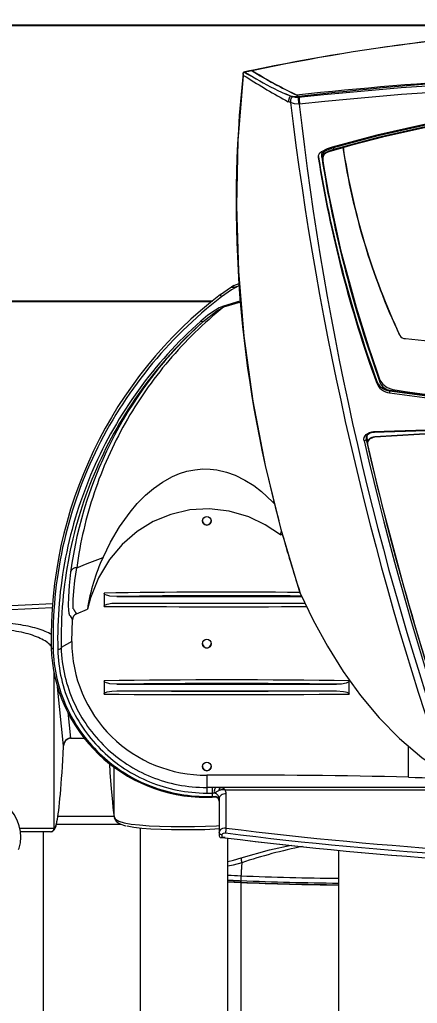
# Model space of a CAD drawing. Extents: x -32840 to 422982, y 280745 to 888746.
# Drawn here: x 217804.2 to 217945.8, y 401605.8 to 401956 of the extents above; entities that cross this region are included whole.
import ezdxf

# ---------------------------------------------------------------- set-up
doc = ezdxf.new("R2010")
doc.units = 0
doc.header["$LTSCALE"] = 1000
doc.header["$PDMODE"] = 3
doc.linetypes.add('HIDDEN', pattern=[0.375, 0.25, -0.125])
doc.linetypes.add('PHANTOM', pattern=[0.5, 0.25, -0.05, 0.05, -0.05, 0.05, -0.05])
doc.layers.get('Defpoints').update_dxf_attribs({"linetype": 'HIDDEN'})
doc.layers.add('a-dim', color=3, linetype='Continuous')
doc.layers.add('A-FUR', color=33, linetype='Continuous', plot=False, transparency=0.5)
doc.styles.add('ROMANS', font='romans.shx', dxfattribs={"width": 0.8})
doc.dimstyles.new('dim-1', dxfattribs={"dimscale": 100, "dimtxt": 2.25, "dimasz": 1, "dimexe": 1, "dimexo": 1, "dimgap": 0.5, "dimtad": 1, "dimdec": 0, "dimzin": 3, "dimdsep": 46, "dimtxsty": 'ROMANS', "dimblk": 'ARCHTICK', "dimcen": 0.0625, "dimdle": 1, "dimclrd": 256, "dimclre": 256, "dimclrt": 6, "dimadec": 0, "dimazin": 0, "dimtfac": 1, "dimtdec": 0, "dimtix": 1, "dimtmove": 1, "dimatfit": 3, "dimfxl": 1, "dimfrac": 2, "dimtolj": 1, "dimtzin": 3, "dimarcsym": 0})

# ---------------------------------------------------------------- blocks, each defined once
blk = doc.blocks.new('_ArchTick')
at = {"color": 0, "linetype": 'ByBlock', "const_width": 0.15}
blk.add_lwpolyline([(-0.5, -0.5), (0.5, 0.5)], dxfattribs=at)
blk = doc.blocks.new('*D2507')
at = {"layer": 'a-dim', "lineweight": -2, "transparency": 16777216}
for p, q in [((213890.62, 402331.23), (213890.62, 401854.05)), ((222690.62, 402331.23), (222690.62, 401854.05)), ((213790.62, 401954.05), (222790.62, 401954.05))]:
    blk.add_line(p, q, dxfattribs=at)
at = {"layer": 'Defpoints', "color": 0, "transparency": 16777216}
for p in [(213890.62, 402431.23), (222690.62, 402431.23), (222690.62, 401954.05)]:
    blk.add_point(p, dxfattribs=at)
at = {"layer": 'a-dim', "lineweight": -2, "transparency": 16777216, "xscale": 100, "yscale": 100, "zscale": 100, "rotation": 180}
blk.add_blockref('_ArchTick', (213890.62, 401954.05), dxfattribs=at)
at = {"layer": 'a-dim', "lineweight": -2, "transparency": 16777216, "xscale": 100, "yscale": 100, "zscale": 100}
blk.add_blockref('_ArchTick', (222690.62, 401954.05), dxfattribs=at)
at = {"layer": 'a-dim', "color": 6, "transparency": 16777216, "insert": (218290.62, 402116.55), "char_height": 225, "attachment_point": 5, "style": 'ROMANS'}
blk.add_mtext('\\A1;8800', dxfattribs=at)
blk = doc.blocks.new('REC-GYM-02A')
at = {"linetype": 'Continuous', "lineweight": 15}
for p, q in [((272.158, -916.39), (272.158, -923.287)), ((267.957, -923.022), (267.957, -918.799)), ((269.533, -920.319), (269.533, -923.197)), ((270.783, -923.336), (270.783, -920.319)), ((269.657, -923.277), (269.657, -923.241)), ((269.657, -923.757), (269.657, -923.277)), ((272.058, -923.287), (272.058, -923.287)), ((271.053, -923.391), (271.976, -923.391)), ((269.832, -923.778), (269.757, -923.778)), ((269.757, -923.778), (269.757, -923.778)), ((271.873, -924.5), (271.873, -924.503)), ((271.873, -924.503), (271.873, -924.511)), ((271.873, -924.503), (271.873, -924.503)), ((271.873, -924.511), (271.873, -924.511)), ((271.775, -924.618), (271.574, -924.618)), ((267.803, -925.245), (267.803, -925.436)), ((271.297, -925.436), (271.297, -925.245)), ((271.116, -925.294), (267.984, -925.294)), ((271.116, -925.387), (267.984, -925.387)), ((271.756, -925.995), (271.748, -926.305)), ((271.297, -926.685), (271.297, -926.495)), ((271.689, -926.39), (271.532, -926.458)), ((271.116, -926.543), (268.434, -926.544)), ((271.116, -926.637), (268.479, -926.637)), ((268.505, -926.691), (268.502, -926.683)), ((268.785, -927.515), (268.756, -927.524)), ((268.785, -927.515), (268.769, -927.574)), ((268.899, -927.987), (268.875, -927.993)), ((267.538, -928.855), (267.553, -928.918)), ((267.555, -928.886), (267.544, -928.838)), ((267.546, -928.825), (267.546, -928.816)), ((267.553, -928.918), (267.555, -928.886)), ((267.555, -928.886), (267.563, -928.872)), ((267.555, -928.886), (267.555, -928.886)), ((267.229, -929.568), (267.229, -929.538)), ((267.416, -929.713), (267.416, -929.683)), ((267.09, -930.369), (267.077, -930.351)), ((275.753, -930.848), (269.746, -930.848)), ((269.376, -931.062), (269.362, -931.066)), ((269.447, -931.066), (269.372, -931.094)), ((268.197, -932.926), (268.197, -932.896)), ((268.028, -933.033), (268.028, -933.003)), ((268.715, -933.798), (268.642, -933.768)), ((269.187, -934.126), (269.158, -934.11))]:
    blk.add_line(p, q, dxfattribs=at)
at = {"linetype": 'PHANTOM', "lineweight": 0}
for p, q in [((269.35, -922.564), (269.35, -919.002)), ((269.347, -922.66), (269.348, -922.59)), ((269.616, -923.206), (269.616, -923.241)), ((269.557, -923.34), (269.557, -923.827)), ((272.008, -923.337), (272.008, -925.569)), ((272.008, -923.337), (272.008, -923.337)), ((271.153, -923.5), (271.153, -924.213)), ((271.954, -923.509), (271.154, -923.509)), ((269.723, -923.839), (269.66, -923.874)), ((269.757, -923.838), (269.757, -923.789)), ((269.832, -923.789), (269.757, -923.789)), ((269.832, -923.838), (269.757, -923.838)), ((269.573, -923.884), (266.087, -923.885)), ((266.087, -923.915), (269.635, -923.915)), ((269.635, -923.915), (269.706, -923.917)), ((269.757, -923.917), (269.832, -923.917)), ((269.832, -924.093), (269.832, -923.917)), ((266.961, -924.063), (266.961, -924.507)), ((271.873, -924.503), (271.873, -924.511)), ((271.873, -924.511), (271.959, -925.352)), ((271.775, -924.621), (271.576, -924.621)), ((271.775, -924.618), (271.775, -924.621)), ((271.812, -924.991), (271.775, -924.621)), ((271.756, -925.995), (271.906, -925.911)), ((269.591, -930.761), (269.349, -930.833)), ((269.35, -930.846), (269.596, -930.772)), ((268.518, -933.743), (268.518, -933.757)), ((268.642, -933.764), (268.642, -933.768))]:
    blk.add_line(p, q, dxfattribs=at)
at = {"linetype": 'PHANTOM', "lineweight": 0, "flags": 128}
for points in [[(269.348, -922.59), (269.348, -922.585), (269.347, -922.58), (269.347, -922.576), (269.346, -922.572), (269.345, -922.57), (269.343, -922.568), (269.342, -922.567), (269.341, -922.567)], [(269.334, -922.845), (269.457, -922.812), (269.533, -922.796)], [(269.533, -922.863), (269.451, -922.882), (269.342, -922.913)], [(269.342, -922.913), (268.938, -923.027), (268.632, -923.096)], [(269.557, -923.34), (269.581, -923.339), (269.611, -923.332), (269.636, -923.318), (269.652, -923.299), (269.657, -923.277)], [(269.616, -923.241), (269.613, -923.252), (269.605, -923.261), (269.593, -923.268), (269.578, -923.27), (269.566, -923.27)], [(269.616, -923.241), (269.624, -923.243), (269.632, -923.246), (269.639, -923.249), (269.645, -923.254), (269.65, -923.259), (269.654, -923.264), (269.656, -923.27), (269.657, -923.277)], [(271.153, -923.5), (271.133, -923.468), (271.085, -923.439), (271.012, -923.416), (270.912, -923.397), (270.794, -923.383), (270.655, -923.373), (270.506, -923.367), (270.343, -923.363), (270.179, -923.361), (270.01, -923.362), (269.85, -923.365), (269.694, -923.372), (269.657, -923.374)], [(272.498, -923.337), (272.467, -923.337), (272.371, -923.337), (272.283, -923.337), (272.205, -923.337), (272.139, -923.337), (272.086, -923.337), (272.045, -923.337), (272.019, -923.337), (272.008, -923.337)], [(269.557, -923.827), (269.577, -923.825), (269.595, -923.821), (269.613, -923.815), (269.628, -923.806), (269.64, -923.796), (269.65, -923.784), (269.655, -923.771), (269.657, -923.757)], [(269.706, -923.917), (269.711, -923.915), (269.716, -923.909), (269.72, -923.9), (269.723, -923.89), (269.725, -923.877), (269.726, -923.864), (269.725, -923.851), (269.723, -923.839)], [(269.757, -923.917), (269.757, -923.915), (269.757, -923.909), (269.757, -923.9), (269.757, -923.889), (269.757, -923.876), (269.757, -923.863), (269.757, -923.85), (269.757, -923.838)], [(269.832, -923.917), (269.832, -923.915), (269.832, -923.909), (269.832, -923.9), (269.832, -923.889), (269.832, -923.876), (269.832, -923.863), (269.832, -923.85), (269.832, -923.838)], [(269.66, -923.874), (269.659, -923.882), (269.657, -923.889), (269.654, -923.896), (269.651, -923.902), (269.647, -923.907), (269.643, -923.911), (269.639, -923.914), (269.635, -923.915)], [(271.906, -925.911), (271.907, -925.905), (271.91, -925.9), (271.914, -925.895), (271.921, -925.891), (271.928, -925.887), (271.937, -925.884), (271.946, -925.882), (271.956, -925.882)], [(272.047, -925.911), (272.046, -925.908), (272.045, -925.905), (272.043, -925.902), (272.04, -925.9), (272.036, -925.898), (272.031, -925.897), (272.027, -925.896), (272.022, -925.896)], [(271.773, -926.983), (271.794, -926.793), (271.804, -926.634), (271.806, -926.511), (271.804, -926.444), (271.799, -926.399), (271.796, -926.385), (271.794, -926.38), (271.793, -926.378), (271.793, -926.377), (271.793, -926.376), (271.792, -926.376), (271.792, -926.375), (271.79, -926.372), (271.782, -926.36), (271.748, -926.305)], [(275.843, -926.343), (273.657, -926.456), (272.028, -926.537)], [(272.034, -926.476), (273.645, -926.397), (275.832, -926.285)], [(271.735, -926.46), (271.735, -926.46), (271.735, -926.46), (271.735, -926.46), (271.735, -926.46), (271.735, -926.461), (271.735, -926.464), (271.736, -926.469), (271.737, -926.484), (271.737, -926.528), (271.735, -926.593), (271.727, -926.712), (271.711, -926.864), (271.684, -927.047)], [(268.502, -926.683), (268.774, -927.59), (268.998, -928.502), (269.174, -929.42), (269.301, -930.344), (269.379, -931.271), (269.407, -932.2), (269.385, -933.129), (269.312, -934.058)], [(267.592, -928.855), (267.594, -928.879), (267.59, -928.902), (267.579, -928.924), (267.562, -928.943), (267.539, -928.96), (267.513, -928.972), (267.483, -928.98), (267.451, -928.984)], [(269.884, -930.551), (269.691, -930.704), (269.591, -930.761)], [(269.596, -930.772), (269.655, -930.748), (269.71, -930.717), (269.817, -930.642), (269.917, -930.56)], [(269.884, -930.551), (269.887, -930.55), (269.89, -930.549), (269.894, -930.549), (269.898, -930.55), (269.902, -930.551), (269.907, -930.553), (269.912, -930.556), (269.917, -930.56)], [(275.752, -930.848), (274.064, -930.848), (272.375, -930.848), (270.682, -930.848), (269.746, -930.848)], [(269.765, -930.832), (270.545, -930.833), (271.851, -930.833), (273.155, -930.834), (275.76, -930.835)], [(269.376, -931.062), (269.483, -931.002), (269.623, -930.904)], [(269.638, -930.939), (269.64, -930.937), (269.64, -930.933), (269.64, -930.929), (269.638, -930.924), (269.635, -930.919), (269.632, -930.913), (269.628, -930.908), (269.623, -930.904)], [(268.508, -933.649), (268.511, -933.649), (268.515, -933.649)], [(268.515, -933.649), (268.583, -933.652), (268.641, -933.672)], [(268.518, -933.743), (268.522, -933.743), (268.526, -933.743)], [(268.526, -933.743), (268.573, -933.742), (268.614, -933.753)], [(268.614, -933.753), (268.628, -933.758), (268.642, -933.764)], [(268.641, -933.672), (268.653, -933.678), (268.665, -933.684)], [(268.642, -933.764), (268.679, -933.781), (268.715, -933.798)], [(269.13, -934.01), (269.228, -934.06), (269.311, -934.102)], [(269.312, -934.058), (269.293, -934.048), (269.273, -934.037)], [(269.187, -934.126), (269.239, -934.115), (269.291, -934.103)]]:
    blk.add_lwpolyline(points, dxfattribs=at)
at = {"linetype": 'Continuous', "lineweight": 15, "flags": 128}
for points in [[(272.514, -923.035), (272.507, -923.052), (272.489, -923.129), (272.483, -923.209), (272.489, -923.29), (272.507, -923.372), (272.537, -923.452), (272.578, -923.531), (272.629, -923.605), (272.691, -923.675), (272.761, -923.738), (272.838, -923.794), (272.922, -923.842), (273.011, -923.881), (273.103, -923.911), (273.197, -923.93), (273.273, -923.938)], [(269.574, -923.202), (269.573, -923.2), (269.573, -923.199), (269.573, -923.198), (269.573, -923.197), (269.573, -923.197)], [(272.057, -923.287), (272.033, -923.292), (272.015, -923.304), (272.004, -923.318), (271.993, -923.337), (271.98, -923.373), (271.969, -923.419), (271.969, -923.421)], [(272.058, -923.287), (272.069, -923.287), (272.093, -923.287), (272.131, -923.287), (272.182, -923.287), (272.244, -923.287), (272.318, -923.287), (272.401, -923.287), (272.489, -923.287)], [(269.657, -923.326), (269.717, -923.322), (269.861, -923.316), (270.018, -923.312), (270.174, -923.312), (270.334, -923.313), (270.484, -923.317), (270.63, -923.323), (270.759, -923.333), (270.874, -923.347), (270.967, -923.366), (270.97, -923.367)], [(271.151, -923.49), (271.143, -923.465), (271.125, -923.437), (271.097, -923.414), (271.058, -923.393), (271.004, -923.374), (270.985, -923.369)], [(269.694, -923.777), (269.698, -923.778), (269.701, -923.782), (269.703, -923.788), (269.703, -923.789), (269.703, -923.79)], [(268.502, -926.683), (268.316, -926.302), (268.114, -925.93), (267.889, -925.57), (267.644, -925.229), (267.378, -924.91), (267.087, -924.615), (266.771, -924.345), (266.434, -924.108)], [(267.984, -925.294), (267.884, -925.286), (267.855, -925.28), (267.836, -925.274), (267.817, -925.264), (267.81, -925.259), (267.804, -925.252), (267.803, -925.247), (267.803, -925.245)], [(271.297, -925.245), (271.296, -925.251), (271.293, -925.256), (271.284, -925.264), (271.251, -925.278), (271.184, -925.291), (271.116, -925.294)], [(267.803, -925.436), (267.804, -925.43), (267.808, -925.425), (267.817, -925.417), (267.85, -925.403), (267.916, -925.39), (267.984, -925.387)], [(271.116, -925.387), (271.216, -925.395), (271.245, -925.401), (271.264, -925.407), (271.284, -925.417), (271.291, -925.422), (271.296, -925.429), (271.297, -925.434), (271.297, -925.436)], [(268.785, -927.515), (269, -927.66), (269.235, -927.772), (269.513, -927.853), (269.8, -927.886), (270.076, -927.869), (270.344, -927.807), (270.595, -927.704), (270.826, -927.563), (271.039, -927.378), (271.221, -927.162), (271.376, -926.902), (271.489, -926.62), (271.532, -926.458)], [(271.297, -926.495), (271.296, -926.5), (271.293, -926.506), (271.284, -926.514), (271.251, -926.528), (271.184, -926.54), (271.116, -926.543)], [(271.116, -926.637), (271.216, -926.644), (271.245, -926.651), (271.264, -926.657), (271.284, -926.666), (271.291, -926.672), (271.296, -926.679), (271.297, -926.684), (271.297, -926.685)], [(271.684, -927.047), (271.539, -927.105), (271.311, -927.194)], [(271.311, -927.194), (271.206, -927.411), (271.079, -927.627), (270.927, -927.838), (270.823, -927.96), (270.705, -928.079), (270.593, -928.176), (270.465, -928.266), (270.32, -928.346), (270.221, -928.388), (270.116, -928.421), (270.003, -928.443), (269.888, -928.454), (269.787, -928.452), (269.689, -928.441), (269.552, -928.409), (269.427, -928.364), (269.289, -928.295), (269.165, -928.217), (269.054, -928.131), (268.899, -927.987)], [(268.865, -927.951), (268.871, -927.958), (268.899, -927.987)], [(267.438, -928.904), (267.462, -928.901), (267.484, -928.894), (267.505, -928.884), (267.522, -928.871), (267.534, -928.855), (267.543, -928.839), (267.546, -928.821), (267.545, -928.803)], [(267.438, -928.911), (267.462, -928.908), (267.484, -928.901), (267.505, -928.89), (267.522, -928.878), (267.534, -928.862), (267.543, -928.846), (267.546, -928.828), (267.546, -928.824)], [(267.544, -928.939), (267.556, -928.912), (267.555, -928.886)], [(264.862, -929.035), (265.847, -929), (267.438, -928.904)], [(265.208, -929.03), (265.847, -929.007), (267.438, -928.911)], [(267.451, -928.984), (267.45, -928.978), (267.449, -928.975), (267.448, -928.975)], [(266.688, -933.323), (267.328, -933.179), (267.752, -933.069), (267.997, -933), (268.082, -932.975), (268.133, -932.954), (268.165, -932.926), (268.182, -932.891), (268.182, -932.848), (268.175, -932.804), (268.104, -932.393), (267.928, -931.573), (267.707, -930.756), (267.53, -930.193), (267.412, -929.844), (267.367, -929.718), (267.326, -929.66), (267.262, -929.614), (267.182, -929.585), (267.095, -929.571), (267.009, -929.558), (266.836, -929.533), (266.145, -929.444)], [(269.638, -930.939), (269.494, -931.039), (269.447, -931.066)], [(269.447, -931.066), (269.464, -931.058), (269.474, -931.052), (269.478, -931.049), (269.481, -931.046), (269.482, -931.044), (269.482, -931.043), (269.481, -931.042), (269.479, -931.041), (269.474, -931.04), (269.455, -931.041), (269.376, -931.062)], [(268.028, -933.003), (268.095, -932.98), (268.162, -932.946), (268.183, -932.927), (268.196, -932.904), (268.196, -932.891)], [(268.196, -932.926), (268.194, -932.94), (268.179, -932.961), (268.137, -932.991), (268.028, -933.033)], [(268.049, -933.037), (268.119, -933.013), (268.2, -932.971), (268.231, -932.942), (268.245, -932.912), (268.246, -932.89)], [(262.658, -933.762), (263.354, -933.75), (264.05, -933.716), (264.739, -933.66), (265.425, -933.58), (266.094, -933.479), (266.754, -933.356), (267.409, -933.208), (268.049, -933.037)], [(262.659, -933.725), (263.353, -933.714), (264.047, -933.68), (264.734, -933.624), (265.418, -933.544), (266.083, -933.444), (266.739, -933.321), (267.391, -933.173), (268.028, -933.003)], [(268.028, -933.033), (267.391, -933.203), (266.738, -933.35), (266.075, -933.475), (265.4, -933.576), (264.726, -933.654), (264.046, -933.71), (263.353, -933.743), (262.659, -933.755)], [(268.642, -933.768), (268.584, -933.756), (268.518, -933.757)], [(269.291, -934.103), (269.215, -934.06), (269.13, -934.01)], [(269.312, -934.058), (269.315, -934.08), (269.311, -934.102)], [(269.202, -934.126), (269.197, -934.128), (269.187, -934.126)], [(269.202, -934.126), (269.248, -934.117), (269.311, -934.103)], [(269.31, -934.104), (269.299, -934.106), (269.291, -934.103)], [(269.311, -934.102), (269.311, -934.103), (269.31, -934.104)]]:
    blk.add_lwpolyline(points, dxfattribs=at)
at = {"linetype": 'Continuous', "lineweight": 15}
for centre in [(269.832, -924.216), (269.832, -925.965), (269.832, -927.715)]:
    blk.add_circle(centre, 0.0625, dxfattribs=at)
for centre, radius, start, end in [((267.399, -972.152), 49.626, 87.7461, 89.3563), ((267.409, -971.566), 49.037, 87.7415, 89.36), ((269.182, -926.776), 4.212, 85.2036, 87.835), ((269.171, -927.192), 4.631, 85.5062, 87.7825), ((267.399, -972.215), 49.594, 87.7482, 89.3558), ((269.174, -927.143), 4.487, 85.399, 87.7903), ((262.662, -978.183), 55.414, 82.8351, 97.1749), ((262.662, -978.163), 55.394, 82.8351, 97.1749), ((269.635, -922.802), 0.4, 261.0478, 268.9665), ((269.643, -923.289), 0.0873, 97.0239, 108.3317), ((269.611, -923.251), 0.0546, 63.7976, 64.9313), ((269.613, -923.24), 0.0445, 359.536, 58.1594), ((269.721, -923.717), 0.0655, 186.4477, 251.9162), ((269.848, -925.982), 2.204, 1.8574, 90.4017), ((269.85, -926.001), 1.908, 0.1932, 90.5381), ((224.496, -938.711), 44.174, 12.9609, 19.0793), ((269.832, -924.218), 0.0622, 359.3665, 180.084), ((271.771, -924.516), 0.102, 274.9452, 2.8614), ((271.923, -924.503), 0.05, 176.9993, 180), ((265.895, -926.053), 6.155, 307.4561, 1.3232), ((269.832, -925.968), 0.0622, 359.3665, 180.084), ((271.65, -926.3), 0.0978, 293.5159, 357.0411), ((268.787, -926.031), 2.78, 335.2556, 351.1509), ((252.752, -931.911), 16.594, 15.1737, 18.3117), ((252.301, -932.246), 17.114, 353.828, 15.3311), ((269.832, -927.717), 0.0622, 359.3665, 180.084), ((267.594, -928.893), 0.0379, 92.6186, 144.8739), ((262.654, -779.743), 149.309, 270, 271.84251), ((267.453, -928.842), 0.133, 267.1649, 319.3894), ((262.662, -960.503), 31.3, 81.6088, 90), ((262.662, -960.529), 31.296, 81.6077, 90), ((262.662, -960.496), 31.257, 81.6115, 90), ((267.198, -929.752), 0.18, 19.991, 82.7915), ((267.201, -929.768), 0.232, 21.5016, 83.2112), ((267.205, -929.792), 0.226, 20.6603, 84.0412), ((250.981, -935.646), 17.434, 9.0904, 19.9718), ((250.997, -935.649), 17.469, 9.0886, 19.9695), ((250.995, -935.679), 17.47, 9.0889, 19.969), ((262.666, -975.09), 44.989, 84.4691, 95.5309), ((267.001, -930.408), 0.0981, 31.9815, 89.3474), ((258.297, -934.472), 9.702, 8.4924, 25.1017), ((258.285, -934.484), 9.72, 8.6109, 25.0494), ((262.663, -882.158), 51.931, 270.4358, 276.4759), ((262.802, -880.917), 53.172, 270.2764, 276.2127), ((268.536, -933.807), 0.0319, 68.73, 97.6307), ((266.095, -939.023), 5.79, 58.0536, 64.9654), ((266.158, -938.918), 5.67, 57.7133, 65.035), ((267.317, -937.043), 3.534, 59.1348, 66.685), ((263.324, -906.353), 28.387, 276.6528, 281.931)]:
    blk.add_arc(centre, radius, start, end, dxfattribs=at)
at = {"linetype": 'PHANTOM', "lineweight": 0}
for centre, radius, start, end in [((267.399, -972.172), 49.62, 87.7482, 89.3561), ((269.174, -927.087), 4.501, 85.4219, 87.7922), ((264.951, -922.456), 4.4, 354.933, 357.3468), ((262.662, -978.253), 55.415, 82.8432, 97.1668), ((267.071, -916.148), 7.069, 281.4063, 288.676), ((269.143, -922.904), 0.2, 357.5265, 17.2942), ((262.662, -978.254), 55.346, 82.8432, 97.1668), ((269.2, -923.26), 0.366, 347.4212, 358.5167), ((269.659, -922.522), 0.686, 262.801, 266.3128), ((272.058, -923.337), 0.05, 90.7872, 180.0223), ((272.058, -923.337), 0.05, 90.7435, 180.0205), ((255.434, -923.787), 14.323, 359.9953, 0.0364), ((255.509, -923.787), 14.323, 359.9953, 0.0364), ((269.6, -923.736), 0.15, 259.6565, 293.8777), ((269.656, -923.798), 0.12, 225.9399, 256.6585), ((269.849, -925.979), 2.061, 1.8763, 90.4617), ((225.084, -938.585), 43.713, 6.4841, 19.3818), ((222.423, -939.288), 46.558, 6.9282, 19.0289), ((223.626, -938.93), 45.106, 12.9062, 18.9522), ((223.613, -938.94), 45.089, 12.9037, 18.95), ((265.89, -926.05), 6.018, 311.5794, 1.3204), ((268.621, -928.424), 3.681, 32.2487, 33.546), ((265.985, -926.279), 5.753, 308.8141, 352.329), ((265.99, -926.203), 5.837, 311.8481, 352.318), ((271.689, -926.958), 0.0895, 266.5251, 343.2446), ((267.493, -928.887), 0.072, 325.0634, 12.0569), ((262.651, -779.318), 149.742, 270, 271.83961), ((269.509, -930.811), 0.0955, 24.0051, 31.4599), ((262.74, -879.008), 54.946, 269.915, 276.0373), ((262.74, -879.176), 54.874, 269.9153, 276.0563), ((268.572, -933.699), 0.0951, 317.4296, 9.2192), ((263.94, -942.434), 9.948, 57.5815, 61.5937), ((263.379, -906.852), 27.884, 276.6777, 282.0223)]:
    blk.add_arc(centre, radius, start, end, dxfattribs=at)
at = {"linetype": 'Continuous', "lineweight": 15}
for centre, major_axis, ratio, start_param, end_param in [((272.008, -930.287), (0, 6.95), 0.034921, 0.164884, 0.58766), ((271.1, -930.287), (0, 6.95), 0.034921, 5.762211, 6.065846), ((269.757, -923.77), (-0.125, 0), 0.064923, 1.039954, 1.570649), ((262.656, -924.577), (-10.358, -0.001), 0.054544, 4.283734, 4.366201), ((269.551, -923.754), (-6.23, -0.001), 0.054544, 1.142141, 1.61592)]:
    blk.add_ellipse(centre, major_axis=major_axis, ratio=ratio, start_param=start_param, end_param=end_param, dxfattribs=at)
at = {"linetype": 'PHANTOM', "lineweight": 0}
for centre, major_axis, ratio, start_param, end_param in [((272.008, -930.287), (0, 6.95), 0.034921, 0.000276, 0.164884), ((269.757, -923.827), (-0.2, 0), 0.730742, 6.282999, 6.687279), ((269.757, -923.725), (-0.1, 0), 0.766394, 6.282982, 7.285182), ((269.757, -923.757), (-0.1, 0), 0.873349, 6.282873, 7.504419), ((269.757, -923.795), (-0.1, 0), 0.06588, 4.712548, 5.281145), ((269.757, -923.858), (-0.1, 0), 0.196683, 4.712566, 5.061816), ((269.833, -925.949), (-2.19, 0.007), 0.986406, 3.169231, 4.715664), ((269.833, -925.933), (-2.124, 0.007), 0.986406, 3.169231, 4.715664), ((269.757, -923.908), (-0.15, 0), 0.064923, 1.221399, 1.570649), ((271.773, -924.509), (-0.011, 0.111), 0.89703, 3.046043, 4.605477), ((269.551, -925.335), (-6.23, -0.001), 0.015004, 4.428268, 4.996757), ((269.551, -925.385), (-6.18, -0.001), 0.015284, 4.456301, 4.968724), ((269.551, -925.061), (-6.18, -0.001), 0.054544, 1.314461, 1.826884), ((269.551, -925.111), (-6.23, -0.001), 0.054263, 1.286428, 1.854917), ((265.773, -926.047), (-6.251, 0.02), 0.986406, 2.237555, 3.169231), ((265.773, -926.031), (-6.185, 0.019), 0.986406, 2.308235, 3.169231), ((272.908, -925.825), (-0.901, 0), 0.382508, 0.274048, 3.106686), ((272.908, -925.92), (-1.001, 0), 0.344303, 0.527857, 3.106686), ((269.551, -926.585), (-6.23, -0.001), 0.015004, 4.428268, 4.896742), ((269.551, -926.635), (-6.18, -0.001), 0.015284, 4.456301, 4.894468), ((269.551, -926.311), (-6.18, -0.001), 0.054544, 1.39685, 1.826884), ((269.551, -926.361), (-6.23, -0.001), 0.054263, 1.402383, 1.854917)]:
    blk.add_ellipse(centre, major_axis=major_axis, ratio=ratio, start_param=start_param, end_param=end_param, dxfattribs=at)
at = {"linetype": 'Continuous', "lineweight": 15}
for points, knots in [([(268.518, -933.743), (268.518, -933.735), (268.519, -933.719), (268.516, -933.692), (268.513, -933.667), (268.509, -933.655), (268.508, -933.649)], [0, 0, 0, 0, 0.27966, 0.559316, 0.779657, 1, 1, 1, 1]), ([(268.614, -933.753), (268.62, -933.746), (268.631, -933.733), (268.64, -933.71), (268.643, -933.689), (268.642, -933.677), (268.641, -933.672)], [0, 0, 0, 0, 0.279724, 0.559445, 0.779722, 1, 1, 1, 1])]:
    blk.add_open_spline(points, degree=3, knots=knots, dxfattribs=at)
at = {"linetype": 'PHANTOM', "lineweight": 0}
blk.add_open_spline([(268.515, -933.649), (268.517, -933.656), (268.521, -933.672), (268.525, -933.699), (268.526, -933.724), (268.526, -933.736), (268.526, -933.743)], degree=3, knots=[0, 0, 0, 0, 0.27966, 0.559317, 0.779657, 1, 1, 1, 1], dxfattribs=at)

msp = doc.modelspace()

# ---------------------------------------------------------------- block references
at = {"layer": 'A-FUR', "ltscale": 50, "xscale": 25, "yscale": 25, "zscale": 25, "rotation": 180}
msp.add_blockref('REC-GYM-02A', (224616.69, 378584.75), dxfattribs=at)

# ---------------------------------------------------------------- dimensions: what is measured, and where the dimension line sits
at = {"layer": 'a-dim'}
dim = msp.add_linear_dim(base=(222690.62, 401954.05), p1=(213890.62, 402431.23), p2=(222690.62, 402431.23), dimstyle='dim-1', dxfattribs=at)
dim.commit()
dim.dimension.update_dxf_attribs({"geometry": '*D2507', "text_midpoint": (218290.62, 402116.55)})

doc.saveas('drawing.dxf')
